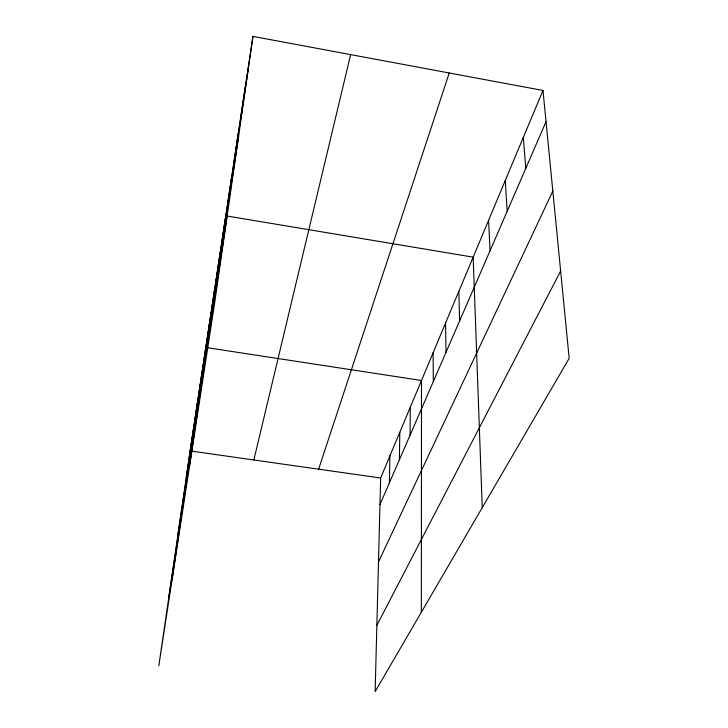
<?xml version="1.0" encoding="UTF-8"?>
<svg xmlns="http://www.w3.org/2000/svg" width="728" height="728" viewBox="0 0 728 728"><rect width="100%" height="100%" fill="white"/><g stroke="black" fill="none" stroke-linecap="round" stroke-linejoin="round"><path stroke-width="1.09" d="M421.357 612.23L421.494 380.498L205.806 347.474L171.99 580.198M410.073 435.144L410.292 407.243M399.399 459.75L399.79 432.314M389.38 482.846L389.926 455.855M542.988 90.463L380.653 478.005L375.148 691.6L569.178 358.322L542.988 90.463L252.944 36.4L190.126 450.923L158.822 665.765L214.742 302.329L252.944 36.4M240.841 117.79L245.263 87.078M189.744 454.545L193.684 427.473M193.457 430.03L197.461 402.511M197.434 403.858L201.492 375.903M206.097 346.746L210.283 317.945M210.838 315.524L215.069 286.322M215.934 281.936L220.22 252.361M189.48 466.502L225.762 215.797M227.373 206.561L231.741 176.312M233.825 164.064L238.22 133.543M186.25 477.559L248.521 67.213M177.85 535.189L238.657 135.863M168.55 599.008L227.254 215.251M253.845 459.978L350.641 54.609M318.618 469.187L449.24 72.991M379.971 504.55L546.036 121.685M378.487 561.907L552.825 191.082M376.858 625.343L560.642 271.016M191.227 451.078L380.653 478.005M226.854 215.979L473.164 257.157L482.245 507.634M523.332 137.401L525.771 168.414M505.259 180.544L507.179 211.275M488.588 220.329L490.062 250.732M458.849 291.318L459.605 320.957M445.536 323.114L445.991 352.334M433.115 352.771L433.315 381.554"/></g></svg>
